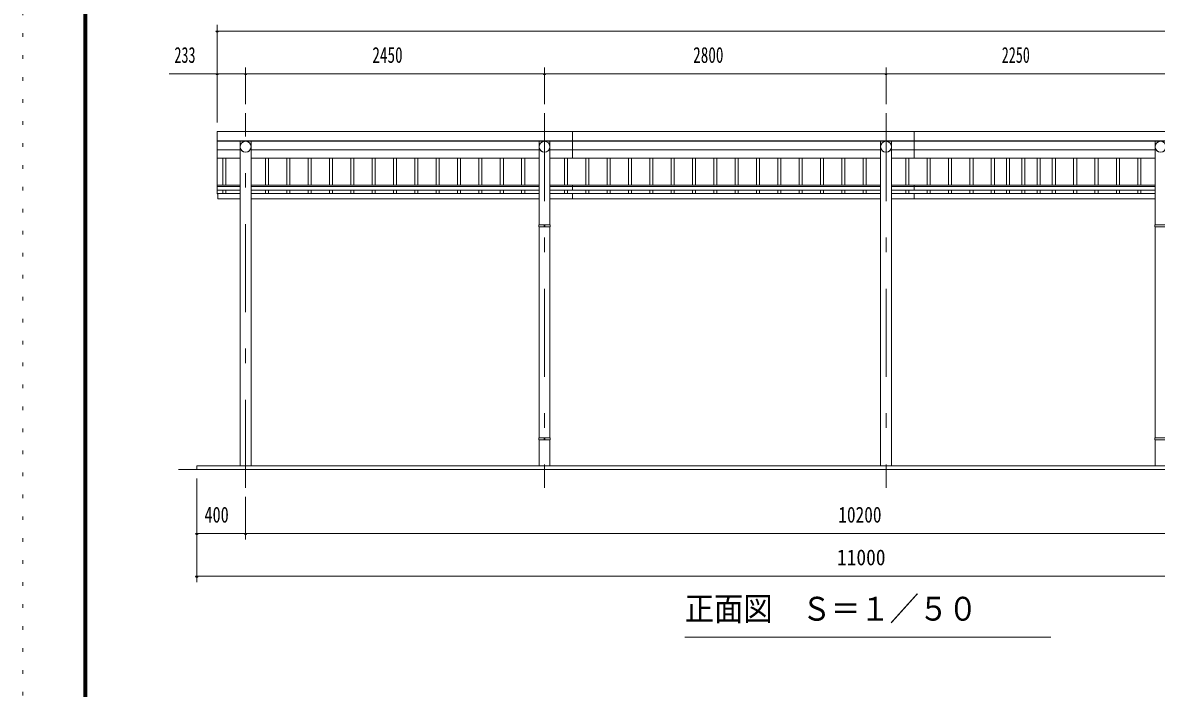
# Model space of a CAD drawing. Units: millimetres, scale not verified, with parts at other scales. Extents: x -25848 to 25858, y -10500 to 10500.
# Drawn here: x -3842 to 5451, y 0 to 5457 of the extents above; entities that cross this region are included whole.
import ezdxf
from ezdxf.enums import TextEntityAlignment as Align

# ---------------------------------------------------------------- set-up
doc = ezdxf.new("R2010")
doc.units = ezdxf.units.MM
doc.header["$LTSCALE"] = 60
doc.linetypes.add('USER3', pattern=[24, 12, -5, 2, -5])
doc.linetypes.add('USER4', pattern=[3, 0.5, -2.5])
for name, color, linetype, lineweight in [('0-2_1-05BOLD', 7, 'Continuous', 18), ('0-3_1-25CENTER', 3, 'USER3', 18), ('0-4_1-45THIN', 4, 'Continuous', 18), ('0-5_1-55DIM', 3, 'Continuous', 18), ('0-C_F-F1PAPER', 5, 'Continuous', 18), ('0-D_F-E_J_ADD', 5, 'USER4', 18)]:
    doc.layers.add(name, color=color, linetype=linetype, lineweight=lineweight)
doc.styles.add('ＭＳ ゴシック', font='')
doc.styles.get('ＭＳ ゴシック').set_extended_font_data('MS Gothic')

msp = doc.modelspace()

# ---------------------------------------------------------------- linework, layer by layer
at = {"layer": '0-2_1-05BOLD'}
for p, q in [((665.72, 4563.67), (665.72, 4345.48)), ((3465.72, 4345.48), (3465.72, 4563.67)), ((-2247.28, 4488.53), (8418.72, 4488.53)), ((8418.72, 4484.46), (-2247.28, 4484.46)), ((-2058.83, 4484.46), (-2058.83, 1824.67)), ((-1969.73, 1824.67), (-1969.73, 4484.46)), ((391.17, 4484.46), (391.17, 3800.67)), ((480.27, 3800.67), (480.27, 4484.46)), ((3191.17, 1824.67), (3191.17, 4484.46)), ((3280.27, 4484.46), (3280.27, 1824.67)), ((5441.17, 4484.46), (5441.17, 3800.67)), ((-2247.28, 4414.97), (-2058.83, 4414.97)), ((-1969.73, 4414.97), (391.17, 4414.97)), ((3191.17, 4414.97), (480.27, 4414.97)), ((5441.17, 4414.97), (3280.27, 4414.97)), ((-2058.83, 4345.48), (-2247.28, 4345.48)), ((391.17, 4345.48), (-1969.73, 4345.48)), ((480.27, 4345.48), (3191.17, 4345.48)), ((3280.27, 4345.48), (5441.17, 4345.48)), ((-2058.83, 4123.86), (-2247.28, 4123.86)), ((-2247.28, 4113.43), (-2058.83, 4113.43)), ((-1969.73, 4123.86), (391.17, 4123.86)), ((391.17, 4113.43), (-1969.73, 4113.43)), ((480.27, 4123.86), (3191.17, 4123.86)), ((3191.17, 4113.43), (480.27, 4113.43)), ((665.72, 4123.86), (665.72, 4083.82)), ((3280.27, 4123.86), (5441.17, 4123.86)), ((5441.17, 4113.43), (3280.27, 4113.43)), ((3465.72, 4123.86), (3465.72, 4083.82)), ((-2058.83, 4083.82), (-2247.28, 4083.82)), ((-2242.28, 4057.49), (-2058.83, 4057.49)), ((-1969.73, 4083.82), (391.17, 4083.82)), ((391.17, 4057.49), (-1969.73, 4057.49)), ((-1969.73, 4012.49), (391.17, 4012.49)), ((480.27, 4083.82), (3191.17, 4083.82)), ((3191.17, 4057.49), (480.27, 4057.49)), ((480.27, 4012.49), (3191.17, 4012.49)), ((665.72, 4057.49), (665.72, 4012.49)), ((3280.27, 4083.82), (5441.17, 4083.82)), ((5441.17, 4057.49), (3280.27, 4057.49)), ((3280.27, 4012.49), (5441.17, 4012.49)), ((3465.72, 4057.49), (3465.72, 4012.49)), ((391.17, 3784.67), (391.17, 2053.27)), ((432.67, 3800.67), (432.67, 3784.67)), ((432.67, 3792.67), (438.77, 3792.67)), ((438.77, 3784.67), (438.77, 3800.67)), ((480.27, 2053.27), (480.27, 3784.67)), ((5441.17, 3784.67), (5441.17, 2053.27)), ((432.67, 2053.27), (432.67, 2037.27)), ((438.77, 2045.27), (432.67, 2045.27)), ((438.77, 2037.27), (438.77, 2053.27)), ((391.17, 2037.27), (391.17, 1824.67)), ((480.27, 1824.67), (480.27, 2037.27)), ((5441.17, 2037.27), (5441.17, 1824.67)), ((-2564.28, 1794.67), (8735.72, 1794.67))]:
    msp.add_line(p, q, dxfattribs=at)
for points in [[(8418.72, 4563.67), (-2247.28, 4563.67), (-2247.28, 4054.91), (-2242.28, 4054.91)], [(-2242.28, 4057.49), (-2242.28, 4012.49), (-2058.83, 4012.49)], [(8585.72, 1824.67), (-2414.28, 1824.67), (-2414.28, 1794.67)]]:
    msp.add_lwpolyline(points, dxfattribs=at)
for points in [[(481.87, 3800.67), (481.87, 3784.67), (389.57, 3784.67), (389.57, 3800.67)], [(5531.87, 3784.67), (5531.87, 3800.67), (5439.57, 3800.67), (5439.57, 3784.67)], [(389.57, 2053.27), (389.57, 2037.27), (481.87, 2037.27), (481.87, 2053.27)], [(5531.87, 2037.27), (5531.87, 2053.27), (5439.57, 2053.27), (5439.57, 2037.27)]]:
    msp.add_lwpolyline(points, close=True, dxfattribs=at)
for centre in [(-2014.28, 4439.91), (435.72, 4439.91), (3235.72, 4439.91), (5485.72, 4439.91)]:
    msp.add_circle(centre, 44.55, dxfattribs=at)
for centre in [(-2014.28, 4439.22), (435.72, 4439.22), (3235.72, 4439.22), (5485.72, 4439.22)]:
    msp.add_arc(centre, 44.55, 180, 0, dxfattribs=at)
at = {"layer": '0-3_1-25CENTER'}
for p, q in [((-2014.28, 1644.67), (-2014.28, 4714.67)), ((435.72, 4714.67), (435.72, 1644.67)), ((3235.72, 4714.67), (3235.72, 1644.67))]:
    msp.add_line(p, q, dxfattribs=at)
at = {"layer": '0-4_1-45THIN'}
for p, q in [((-2201.78, 4123.86), (-2201.78, 4345.48)), ((-2176.78, 4345.48), (-2176.78, 4123.86)), ((-1851.77, 4345.48), (-1851.77, 4123.86)), ((-1826.77, 4123.86), (-1826.77, 4345.48)), ((-1676.78, 4123.86), (-1676.78, 4345.48)), ((-1651.77, 4345.48), (-1651.77, 4123.86)), ((-1501.77, 4345.48), (-1501.77, 4123.86)), ((-1476.77, 4123.86), (-1476.77, 4345.48)), ((-1326.77, 4123.86), (-1326.77, 4345.48)), ((-1301.77, 4345.48), (-1301.77, 4123.86)), ((-1151.77, 4345.48), (-1151.77, 4123.86)), ((-1126.77, 4123.86), (-1126.77, 4345.48)), ((-976.77, 4123.86), (-976.77, 4345.48)), ((-951.77, 4345.48), (-951.77, 4123.86)), ((-801.77, 4345.48), (-801.77, 4123.86)), ((-776.77, 4123.86), (-776.77, 4345.48)), ((-626.77, 4123.86), (-626.77, 4345.48)), ((-601.77, 4345.48), (-601.77, 4123.86)), ((-451.77, 4345.48), (-451.77, 4123.86)), ((-426.77, 4123.86), (-426.77, 4345.48)), ((-276.77, 4123.86), (-276.77, 4345.48)), ((-251.77, 4345.48), (-251.77, 4123.86)), ((-101.78, 4345.48), (-101.78, 4123.86)), ((-76.77, 4123.86), (-76.77, 4345.48)), ((73.23, 4123.86), (73.23, 4345.48)), ((98.23, 4345.48), (98.23, 4123.86)), ((248.22, 4345.48), (248.22, 4123.86)), ((273.22, 4123.86), (273.22, 4345.48)), ((598.22, 4123.86), (598.22, 4345.48)), ((623.22, 4345.48), (623.22, 4123.86)), ((773.22, 4345.48), (773.22, 4123.86)), ((798.22, 4123.86), (798.22, 4345.48)), ((948.22, 4123.86), (948.22, 4345.48)), ((973.22, 4345.48), (973.22, 4123.86)), ((1123.22, 4345.48), (1123.22, 4123.86)), ((1148.22, 4123.86), (1148.22, 4345.48)), ((1298.22, 4123.86), (1298.22, 4345.48)), ((1323.22, 4345.48), (1323.22, 4123.86)), ((1473.22, 4345.48), (1473.22, 4123.86)), ((1498.22, 4123.86), (1498.22, 4345.48)), ((1648.22, 4123.86), (1648.22, 4345.48)), ((1673.22, 4345.48), (1673.22, 4123.86)), ((1823.22, 4345.48), (1823.22, 4123.86)), ((1848.22, 4123.86), (1848.22, 4345.48)), ((1998.22, 4123.86), (1998.22, 4345.48)), ((2023.22, 4345.48), (2023.22, 4123.86)), ((2173.22, 4345.48), (2173.22, 4123.86)), ((2198.22, 4123.86), (2198.22, 4345.48)), ((2348.22, 4123.86), (2348.22, 4345.48)), ((2373.22, 4345.48), (2373.22, 4123.86)), ((2523.22, 4345.48), (2523.22, 4123.86)), ((2548.23, 4123.86), (2548.23, 4345.48)), ((2698.22, 4123.86), (2698.22, 4345.48)), ((2723.22, 4345.48), (2723.22, 4123.86)), ((2873.22, 4345.48), (2873.22, 4123.86)), ((2898.23, 4123.86), (2898.23, 4345.48)), ((3048.22, 4123.86), (3048.22, 4345.48)), ((3073.22, 4345.48), (3073.22, 4123.86)), ((3398.22, 4345.48), (3398.22, 4123.86)), ((3423.22, 4123.86), (3423.22, 4345.48)), ((3573.22, 4123.86), (3573.22, 4345.48)), ((3598.22, 4345.48), (3598.22, 4123.86)), ((3748.22, 4345.48), (3748.22, 4123.86)), ((3773.22, 4123.86), (3773.22, 4345.48)), ((3923.22, 4123.86), (3923.22, 4345.48)), ((3948.22, 4345.48), (3948.22, 4123.86)), ((4098.22, 4345.48), (4098.22, 4123.86)), ((4123.22, 4123.86), (4123.22, 4345.48)), ((4223.22, 4123.86), (4223.22, 4345.48)), ((4248.22, 4345.48), (4248.22, 4123.86)), ((4348.22, 4345.48), (4348.22, 4123.86)), ((4373.22, 4123.86), (4373.22, 4345.48)), ((4473.22, 4123.86), (4473.22, 4345.48)), ((4498.22, 4345.48), (4498.22, 4123.86)), ((4598.22, 4345.48), (4598.22, 4123.86)), ((4623.22, 4123.86), (4623.22, 4345.48)), ((4773.22, 4123.86), (4773.22, 4345.48)), ((4798.22, 4345.48), (4798.22, 4123.86)), ((4948.22, 4345.48), (4948.22, 4123.86)), ((4973.22, 4123.86), (4973.22, 4345.48)), ((5123.22, 4123.86), (5123.22, 4345.48)), ((5148.22, 4345.48), (5148.22, 4123.86)), ((5298.22, 4345.48), (5298.22, 4123.86)), ((5323.22, 4123.86), (5323.22, 4345.48)), ((-2201.78, 4057.49), (-2201.78, 4083.82)), ((-2176.78, 4083.82), (-2176.78, 4057.49)), ((-1851.77, 4083.82), (-1851.77, 4057.49)), ((-1826.77, 4057.49), (-1826.77, 4083.82)), ((-1676.78, 4057.49), (-1676.78, 4083.82)), ((-1651.77, 4083.82), (-1651.77, 4057.49)), ((-1501.77, 4083.82), (-1501.77, 4057.49)), ((-1476.77, 4057.49), (-1476.77, 4083.82)), ((-1326.77, 4057.49), (-1326.77, 4083.82)), ((-1301.77, 4083.82), (-1301.77, 4057.49)), ((-1151.77, 4083.82), (-1151.77, 4057.49)), ((-1126.77, 4057.49), (-1126.77, 4083.82)), ((-976.77, 4057.49), (-976.77, 4083.82)), ((-951.77, 4083.82), (-951.77, 4057.49)), ((-801.77, 4083.82), (-801.77, 4057.49)), ((-776.77, 4057.49), (-776.77, 4083.82)), ((-626.77, 4057.49), (-626.77, 4083.82)), ((-601.77, 4083.82), (-601.77, 4057.49)), ((-451.77, 4083.82), (-451.77, 4057.49)), ((-426.77, 4057.49), (-426.77, 4083.82)), ((-276.77, 4057.49), (-276.77, 4083.82)), ((-251.77, 4083.82), (-251.77, 4057.49)), ((-101.78, 4083.82), (-101.78, 4057.49)), ((-76.77, 4057.49), (-76.77, 4083.82)), ((73.23, 4057.49), (73.23, 4083.82)), ((98.23, 4083.82), (98.23, 4057.49)), ((248.22, 4083.82), (248.22, 4057.49)), ((273.22, 4057.49), (273.22, 4083.82)), ((598.22, 4057.49), (598.22, 4083.82)), ((623.22, 4083.82), (623.22, 4057.49)), ((773.22, 4083.82), (773.22, 4057.49)), ((798.22, 4057.49), (798.22, 4083.82)), ((948.22, 4057.49), (948.22, 4083.82)), ((973.22, 4083.82), (973.22, 4057.49)), ((1123.22, 4083.82), (1123.22, 4057.49)), ((1148.22, 4057.49), (1148.22, 4083.82)), ((1298.22, 4057.49), (1298.22, 4083.82)), ((1323.22, 4083.82), (1323.22, 4057.49)), ((1473.22, 4083.82), (1473.22, 4057.49)), ((1498.22, 4057.49), (1498.22, 4083.82)), ((1648.22, 4057.49), (1648.22, 4083.82)), ((1673.22, 4083.82), (1673.22, 4057.49)), ((1823.22, 4083.82), (1823.22, 4057.49)), ((1848.22, 4057.49), (1848.22, 4083.82)), ((1998.22, 4057.49), (1998.22, 4083.82)), ((2023.22, 4083.82), (2023.22, 4057.49)), ((2173.22, 4083.82), (2173.22, 4057.49)), ((2198.22, 4057.49), (2198.22, 4083.82)), ((2348.22, 4057.49), (2348.22, 4083.82)), ((2373.22, 4083.82), (2373.22, 4057.49)), ((2523.22, 4083.82), (2523.22, 4057.49)), ((2548.23, 4057.49), (2548.23, 4083.82)), ((2698.22, 4057.49), (2698.22, 4083.82)), ((2723.22, 4083.82), (2723.22, 4057.49)), ((2873.22, 4083.82), (2873.22, 4057.49)), ((2898.23, 4057.49), (2898.23, 4083.82)), ((3048.22, 4057.49), (3048.22, 4083.82)), ((3073.22, 4083.82), (3073.22, 4057.49)), ((3398.22, 4083.82), (3398.22, 4057.49)), ((3423.22, 4057.49), (3423.22, 4083.82)), ((3573.22, 4057.49), (3573.22, 4083.82)), ((3598.22, 4083.82), (3598.22, 4057.49)), ((3748.22, 4083.82), (3748.22, 4057.49)), ((3773.22, 4057.49), (3773.22, 4083.82)), ((3923.22, 4057.49), (3923.22, 4083.82)), ((3948.22, 4083.82), (3948.22, 4057.49)), ((4098.22, 4083.82), (4098.22, 4057.49)), ((4123.22, 4057.49), (4123.22, 4083.82)), ((4223.22, 4057.49), (4223.22, 4083.82)), ((4248.22, 4083.82), (4248.22, 4057.49)), ((4348.22, 4083.82), (4348.22, 4057.49)), ((4373.22, 4057.49), (4373.22, 4083.82)), ((4473.22, 4057.49), (4473.22, 4083.82)), ((4498.22, 4083.82), (4498.22, 4057.49)), ((4598.22, 4083.82), (4598.22, 4057.49)), ((4623.22, 4057.49), (4623.22, 4083.82)), ((4773.22, 4057.49), (4773.22, 4083.82)), ((4798.22, 4083.82), (4798.22, 4057.49)), ((4948.22, 4083.82), (4948.22, 4057.49)), ((4973.22, 4057.49), (4973.22, 4083.82)), ((5123.22, 4057.49), (5123.22, 4083.82)), ((5148.22, 4083.82), (5148.22, 4057.49)), ((5298.22, 4083.82), (5298.22, 4057.49)), ((5323.22, 4057.49), (5323.22, 4083.82))]:
    msp.add_line(p, q, dxfattribs=at)
at = {"layer": '0-5_1-55DIM'}
for p, q in [((-2247.28, 5438.67), (-2247.28, 4639.67)), ((-2237.28, 5388.67), (-2257.28, 5388.67)), ((-2247.28, 5388.67), (8418.72, 5388.67)), ((-2639.78, 5038.67), (8811.22, 5038.67)), ((-2237.28, 5038.67), (-2257.28, 5038.67)), ((-2004.28, 5038.67), (-2024.28, 5038.67)), ((-2014.28, 4789.67), (-2014.28, 5088.67)), ((445.72, 5038.67), (425.72, 5038.67)), ((435.72, 5088.67), (435.72, 4789.67)), ((3245.72, 5038.67), (3225.72, 5038.67)), ((3235.72, 5088.67), (3235.72, 4789.67)), ((-2414.28, 1719.67), (-2414.28, 869.67)), ((-2014.28, 1219.67), (-2014.28, 1569.67)), ((-2404.28, 1269.67), (-2424.28, 1269.67)), ((8585.72, 1269.67), (-2414.28, 1269.67)), ((-2004.28, 1269.67), (-2024.28, 1269.67)), ((-2404.28, 919.67), (-2424.28, 919.67)), ((-2414.28, 919.67), (8585.72, 919.67)), ((1585.72, 419.67), (4585.72, 419.67))]:
    msp.add_line(p, q, dxfattribs=at)
for centre in [(-2247.28, 5388.67), (-2247.28, 5038.67), (-2014.28, 5038.67), (435.72, 5038.67), (3235.72, 5038.67), (-2414.28, 1269.67), (-2014.28, 1269.67), (-2414.28, 919.67)]:
    msp.add_arc(centre, 10, 180, 0, dxfattribs=at)
at = {"layer": '0-C_F-F1PAPER'}
for points in [[(25358.06, -10000), (-3341.94, -10000), (-3341.94, 10100), (25358.06, 10100)], [(25355.55, -9997.5), (25355.55, 10097.5), (-3339.44, 10097.5), (-3339.44, -9997.5)], [(25353.06, -9995), (25353.06, 10095), (-3336.94, 10095), (-3336.94, -9995)], [(25350.56, -9992.5), (-3334.44, -9992.5), (-3334.44, 10092.5), (25350.56, 10092.5)], [(25348.06, -9990), (25348.06, 10090), (-3331.94, 10090), (-3331.94, -9990)], [(25345.56, -9987.5), (-3329.44, -9987.5), (-3329.44, 10087.5), (25345.56, 10087.5)], [(25343.05, -9985), (25343.05, 10085), (-3326.94, 10085), (-3326.94, -9985)], [(25340.56, -9982.5), (-3324.44, -9982.5), (-3324.44, 10082.5), (25340.56, 10082.5)], [(25338.06, -9980), (-3321.94, -9980), (-3321.94, 10080), (25338.06, 10080)], [(25335.56, -9977.5), (-3319.44, -9977.5), (-3319.44, 10077.5), (25335.56, 10077.5)], [(25333.06, -9975), (25333.06, 10075), (-3316.94, 10075), (-3316.94, -9975)]]:
    msp.add_lwpolyline(points, close=True, dxfattribs=at)
at = {"layer": '0-D_F-E_J_ADD'}
msp.add_lwpolyline([(25858.06, -10500), (-3841.94, -10500), (-3841.94, 10500), (25858.06, 10500)], close=True, dxfattribs=at)

# ---------------------------------------------------------------- texts
at = {"layer": '0-5_1-55DIM', "color": 7, "style": 'ＭＳ ゴシック'}
for s, height, width, p in [('233', 130.2, 0.65, (-2597.95, 5088.67)), ('2450', 130.2, 0.7, (-975.29, 5088.67)), ('2800', 130.2, 0.7, (1654.45, 5088.67)), ('2250', 130.2, 0.65, (4184.04, 5088.67)), ('400', 130.2, 0.75, (-2351.9, 1319.67)), ('10200', 130.2, 0.8, (2843.99, 1319.67)), ('11000', 130.2, 0.9, (2832.68, 969.67)), ('正面図\u3000Ｓ＝１／５０', 195.4, 0.9, (1585.72, 496.31))]:
    msp.add_text(s, height=height, dxfattribs=dict(at, width=width)).set_placement(p, align=Align.BOTTOM_LEFT)

doc.saveas('drawing.dxf')
